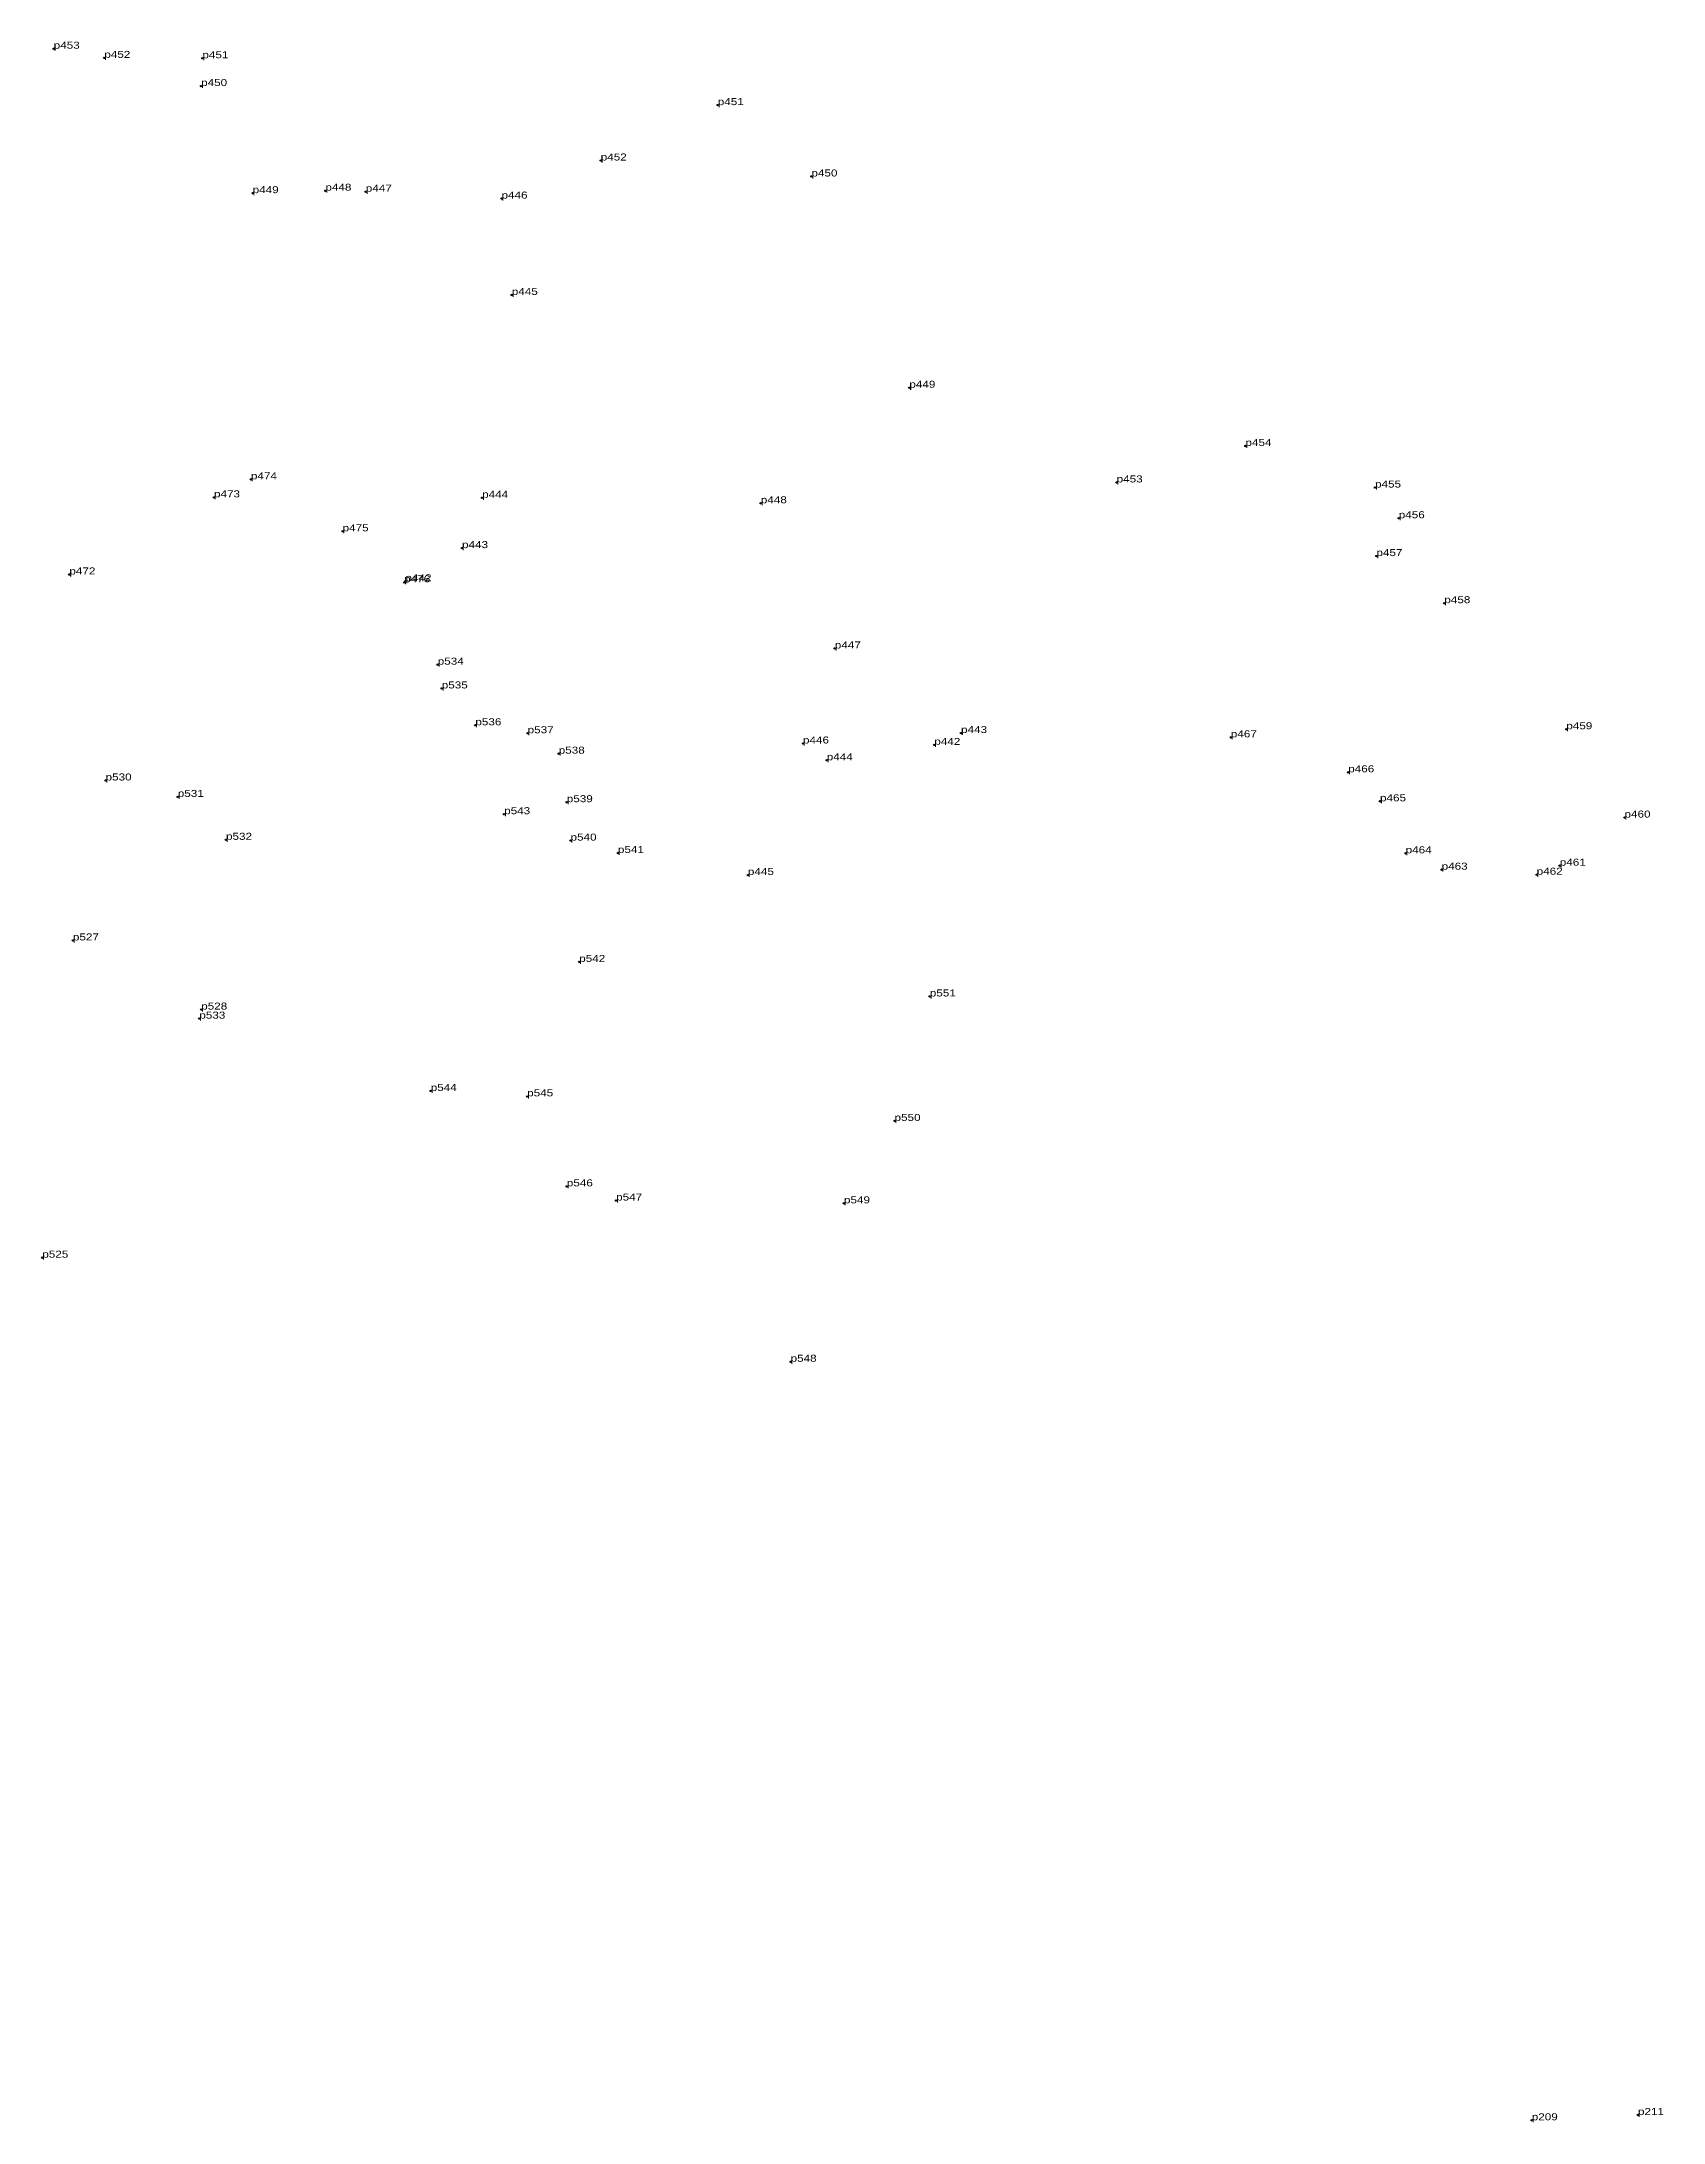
# Model space of a CAD drawing. Header units: metres. Extents: x 543607 to 546308, y 1834524 to 1839461.
# Drawn here: x 544405 to 544822, y 1838793 to 1839328 of the extents above; entities that cross this region are included whole.
import ezdxf

# ---------------------------------------------------------------- set-up
doc = ezdxf.new("R2010")
doc.units = ezdxf.units.M
doc.header["$LTSCALE"] = 0.72
doc.header["$PDMODE"] = 32
doc.header["$PDSIZE"] = 0.36
doc.layers.add('12', color=7, linetype='Continuous')
doc.layers.add('7', color=7, linetype='Continuous')

msp = doc.modelspace()

# ---------------------------------------------------------------- linework, layer by layer
at = {"layer": '7'}
for p in [(544408.18, 1839326.22), (544421.2, 1839323.86), (544446.43, 1839323.77), (544446.1, 1839316.62), (544579.01, 1839311.71), (544548.9, 1839297.47), (544459.36, 1839289.07), (544478.08, 1839289.7), (544488.46, 1839289.44), (544488.46, 1839289.43), (544603.11, 1839293.36), (544523.39, 1839287.68), (544526.02, 1839262.88), (544628.3, 1839239.02), (544714.76, 1839224.04), (544714.77, 1839224.03), (544458.92, 1839215.47), (544681.62, 1839214.67), (544681.63, 1839214.67), (544748.1, 1839213.36), (544449.41, 1839210.83), (544518.4, 1839210.72), (544590.09, 1839209.32), (544754.19, 1839205.47), (544482.5, 1839202.11), (544513.22, 1839197.78), (544748.45, 1839195.73), (544412.21, 1839191), (544412.21, 1839190.99), (544498.34, 1839188.97), (544498.66, 1839189.26), (544765.92, 1839183.62), (544609.12, 1839171.97), (544506.98, 1839167.8), (544508.01, 1839161.69), (544516.65, 1839152.23), (544516.65, 1839152.22), (544530.1, 1839150.17), (544641.59, 1839150.22), (544711, 1839149.11), (544797.3, 1839151.2), (544538.1, 1839144.92), (544600.93, 1839147.53), (544634.72, 1839147.17), (544607.05, 1839143.22), (544741.2, 1839140.12), (544741.2, 1839140.11), (544421.53, 1839138.02), (544440.1, 1839133.8), (544524.06, 1839129.35), (544540.17, 1839132.44), (544749.38, 1839132.67), (544749.39, 1839132.67), (544812.27, 1839128.48), (544452.51, 1839122.76), (544541.14, 1839122.56), (544553.32, 1839119.36), (544755.97, 1839119.29), (544586.76, 1839113.7), (544765.23, 1839115.08), (544789.68, 1839113.78), (544795.62, 1839116.11), (544413.12, 1839096.88), (544543.37, 1839091.35), (544633.56, 1839082.47), (544445.64, 1839076.77), (544446.13, 1839079.1), (544505.17, 1839058.17), (544529.98, 1839056.77), (544624.49, 1839050.46), (544540.18, 1839033.63), (544552.87, 1839029.99), (544611.47, 1839029.27), (544611.47, 1839029.26), (544405.25, 1839015.29), (544597.75, 1838988.52), (544788.41, 1838793.44), (544815.73, 1838794.8)]:
    msp.add_point(p, dxfattribs=at)

# ---------------------------------------------------------------- texts
at = {"layer": '12', "width": 1.25}
for s, p in [('p453', (544408.18, 1839326.22)), ('p453', (544408.18, 1839326.22)), ('p452', (544421.2, 1839323.86)), ('p452', (544421.2, 1839323.86)), ('p451', (544446.43, 1839323.77)), ('p451', (544446.43, 1839323.77)), ('p450', (544446.1, 1839316.62)), ('p450', (544446.1, 1839316.62)), ('p451', (544579.01, 1839311.71)), ('p451', (544579.01, 1839311.71)), ('p452', (544548.9, 1839297.47)), ('p452', (544548.9, 1839297.47)), ('p450', (544603.11, 1839293.36)), ('p450', (544603.11, 1839293.36)), ('p449', (544459.36, 1839289.07)), ('p449', (544459.36, 1839289.07)), ('p448', (544478.08, 1839289.7)), ('p448', (544478.08, 1839289.7)), ('p447', (544488.46, 1839289.44)), ('p447', (544488.46, 1839289.44)), ('p446', (544523.39, 1839287.68)), ('p446', (544523.39, 1839287.68)), ('p445', (544526.02, 1839262.88)), ('p445', (544526.02, 1839262.88)), ('p449', (544628.3, 1839239.02)), ('p449', (544628.3, 1839239.02)), ('p454', (544714.76, 1839224.04)), ('p454', (544714.76, 1839224.04)), ('p474', (544458.92, 1839215.47)), ('p474', (544458.92, 1839215.47)), ('p453', (544681.62, 1839214.67)), ('p453', (544681.62, 1839214.67)), ('p455', (544748.1, 1839213.36)), ('p455', (544748.1, 1839213.36)), ('p473', (544449.41, 1839210.83)), ('p473', (544449.41, 1839210.83)), ('p444', (544518.4, 1839210.72)), ('p444', (544518.4, 1839210.72)), ('p448', (544590.09, 1839209.32)), ('p448', (544590.09, 1839209.32)), ('p475', (544482.5, 1839202.11)), ('p475', (544482.5, 1839202.11)), ('p456', (544754.19, 1839205.47)), ('p456', (544754.19, 1839205.47)), ('p443', (544513.22, 1839197.78)), ('p443', (544513.22, 1839197.78)), ('p457', (544748.45, 1839195.73)), ('p457', (544748.45, 1839195.73)), ('p472', (544412.21, 1839191)), ('p472', (544412.21, 1839191)), ('p476', (544498.34, 1839188.97)), ('p476', (544498.34, 1839188.97)), ('p442', (544498.66, 1839189.26)), ('p442', (544498.66, 1839189.26)), ('p458', (544765.92, 1839183.62)), ('p458', (544765.92, 1839183.62)), ('p447', (544609.12, 1839171.97)), ('p447', (544609.12, 1839171.97)), ('p534', (544506.98, 1839167.8)), ('p534', (544506.98, 1839167.8)), ('p535', (544508.01, 1839161.69)), ('p535', (544508.01, 1839161.69)), ('p536', (544516.65, 1839152.22)), ('p536', (544516.65, 1839152.22)), ('p537', (544530.1, 1839150.17)), ('p537', (544530.1, 1839150.17)), ('p446', (544600.93, 1839147.53)), ('p446', (544600.93, 1839147.53)), ('p443', (544641.59, 1839150.22)), ('p443', (544641.59, 1839150.22)), ('p467', (544711, 1839149.11)), ('p467', (544711, 1839149.11)), ('p459', (544797.3, 1839151.2)), ('p459', (544797.3, 1839151.2)), ('p538', (544538.1, 1839144.92)), ('p538', (544538.1, 1839144.92)), ('p444', (544607.05, 1839143.22)), ('p444', (544607.05, 1839143.22)), ('p442', (544634.72, 1839147.17)), ('p442', (544634.72, 1839147.17)), ('p530', (544421.53, 1839138.02)), ('p530', (544421.53, 1839138.02)), ('p466', (544741.2, 1839140.12)), ('p466', (544741.2, 1839140.12)), ('p531', (544440.1, 1839133.8)), ('p531', (544440.1, 1839133.8)), ('p539', (544540.17, 1839132.44)), ('p539', (544540.17, 1839132.44)), ('p465', (544749.38, 1839132.67)), ('p465', (544749.38, 1839132.67)), ('p543', (544524.06, 1839129.35)), ('p543', (544524.06, 1839129.35)), ('p460', (544812.27, 1839128.48)), ('p460', (544812.27, 1839128.48)), ('p532', (544452.51, 1839122.76)), ('p532', (544452.51, 1839122.76)), ('p540', (544541.14, 1839122.56)), ('p540', (544541.14, 1839122.56)), ('p541', (544553.32, 1839119.36)), ('p541', (544553.32, 1839119.36)), ('p464', (544755.97, 1839119.29)), ('p464', (544755.97, 1839119.29)), ('p461', (544795.62, 1839116.11)), ('p461', (544795.62, 1839116.11)), ('p445', (544586.76, 1839113.7)), ('p445', (544586.76, 1839113.7)), ('p463', (544765.23, 1839115.08)), ('p463', (544765.23, 1839115.08)), ('p462', (544789.68, 1839113.78)), ('p462', (544789.68, 1839113.78)), ('p527', (544413.12, 1839096.88)), ('p527', (544413.12, 1839096.88)), ('p542', (544543.37, 1839091.35)), ('p542', (544543.37, 1839091.35)), ('p528', (544446.13, 1839079.1)), ('p528', (544446.13, 1839079.1)), ('p551', (544633.56, 1839082.47)), ('p551', (544633.56, 1839082.47)), ('p533', (544445.64, 1839076.77)), ('p533', (544445.64, 1839076.77)), ('p544', (544505.17, 1839058.17)), ('p544', (544505.17, 1839058.17)), ('p545', (544529.98, 1839056.77)), ('p545', (544529.98, 1839056.77)), ('p550', (544624.49, 1839050.46)), ('p550', (544624.49, 1839050.46)), ('p546', (544540.18, 1839033.63)), ('p546', (544540.18, 1839033.63)), ('p547', (544552.87, 1839029.99)), ('p547', (544552.87, 1839029.99)), ('p549', (544611.47, 1839029.26)), ('p549', (544611.47, 1839029.26)), ('p525', (544405.25, 1839015.29)), ('p525', (544405.25, 1839015.29)), ('p548', (544597.75, 1838988.52)), ('p548', (544597.75, 1838988.52)), ('p211', (544815.73, 1838794.8)), ('p211', (544815.73, 1838794.8)), ('p209', (544788.41, 1838793.44)), ('p209', (544788.41, 1838793.44))]:
    msp.add_text(s, height=1.8, dxfattribs=at).set_placement(p)

doc.saveas('drawing.dxf')
